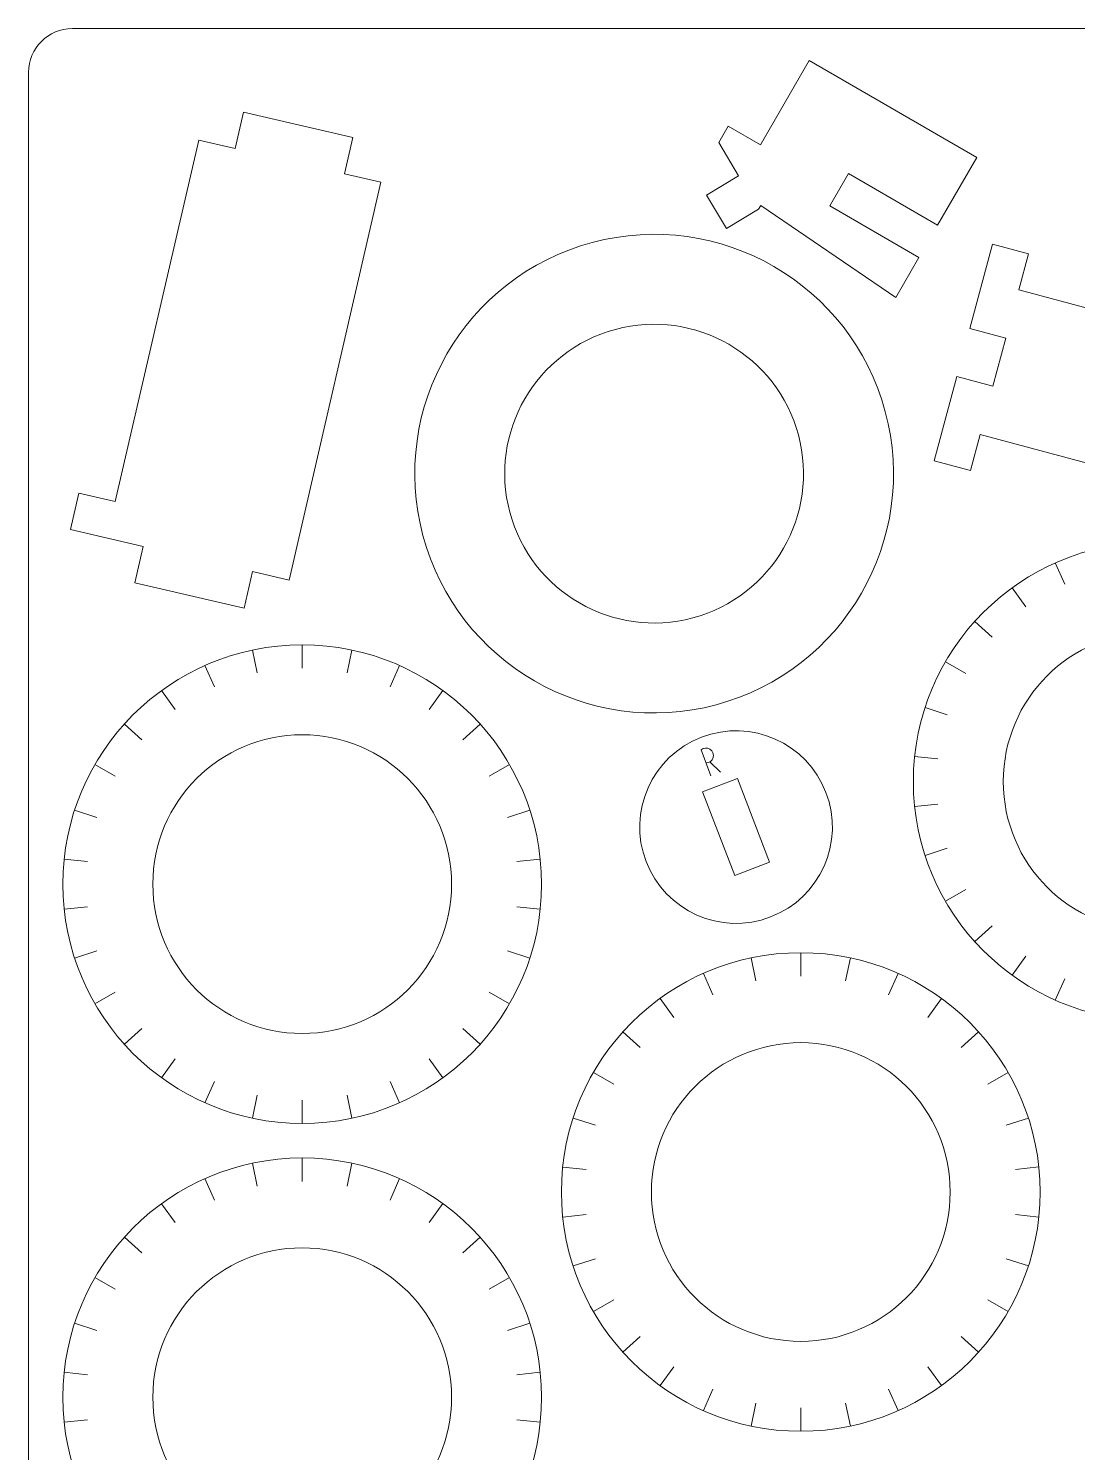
# Model space of a CAD drawing. Header units: centimetres. Extents: x -49.5 to 49.5, y -14.6 to 14.6.
# Drawn here: x -11.24 to -4.09, y 4.9 to 14.62 of the extents above; entities that cross this region are included whole.
import ezdxf

# ---------------------------------------------------------------- set-up
doc = ezdxf.new("R2010")
doc.units = ezdxf.units.CM
doc.header["$MEASUREMENT"] = 0
doc.layers.add('Camada 1', color=7, linetype='Continuous')

msp = doc.modelspace()

# ---------------------------------------------------------------- linework, layer by layer
at = {"layer": 'Camada 1', "color": 6, "lineweight": 9}
msp.add_open_spline([(-10.9426, 14.61613), (-10.9426, 14.61613), (7.4574, 14.61613), (7.4574, 14.61613), (7.4574, 14.61613), (7.6224, 14.61613), (7.7574, 14.48113), (7.7574, 14.31613), (7.7574, 14.31613), (7.7574, 14.31613), (7.7574, -14.08387), (7.7574, -14.08387), (7.7574, -14.08387), (7.7574, -14.24887), (7.6224, -14.38387), (7.4574, -14.38387), (7.4574, -14.38387), (7.4574, -14.38387), (-10.9426, -14.38387), (-10.9426, -14.38387), (-10.9426, -14.38387), (-11.1076, -14.38387), (-11.2426, -14.24887), (-11.2426, -14.08387), (-11.2426, -14.08387), (-11.2426, -14.08387), (-11.2426, 14.31613), (-11.2426, 14.31613), (-11.2426, 14.31613), (-11.2426, 14.48113), (-11.1076, 14.61613), (-10.9426, 14.61613)], degree=3, knots=[0, 0, 0, 0, 0.1111111, 0.1111111, 0.1111111, 0.1111111, 0.2222222, 0.2222222, 0.2222222, 0.2222222, 0.3333333, 0.3333333, 0.3333333, 0.3333333, 0.4444444, 0.4444444, 0.4444444, 0.4444444, 0.5555556, 0.5555556, 0.5555556, 0.5555556, 0.6666667, 0.6666667, 0.6666667, 0.6666667, 0.7777778, 0.7777778, 0.7777778, 0.7777778, 1, 1, 1, 1], dxfattribs=at)
at = {"layer": 'Camada 1', "color": 250, "lineweight": 9}
for points, knots in [([(-6.53556, 13.83821), (-6.53556, 13.83821), (-6.47166, 13.94889), (-6.47166, 13.94889), (-6.47166, 13.94889), (-6.47166, 13.94889), (-6.2508, 13.82137), (-6.2508, 13.82137), (-6.2508, 13.82137), (-6.2508, 13.82137), (-5.91866, 14.39666), (-5.91866, 14.39666), (-5.91866, 14.39666), (-5.91866, 14.39666), (-4.77607, 13.73698), (-4.77607, 13.73698), (-4.77607, 13.73698), (-4.77607, 13.73698), (-5.04245, 13.27559), (-5.04245, 13.27559), (-5.04245, 13.27559), (-5.04245, 13.27559), (-5.65064, 13.62672), (-5.65064, 13.62672), (-5.65064, 13.62672), (-5.65064, 13.62672), (-5.77816, 13.40585), (-5.77816, 13.40585), (-5.77816, 13.40585), (-5.77816, 13.40585), (-5.16997, 13.05472), (-5.16997, 13.05472), (-5.16997, 13.05472), (-5.16997, 13.05472), (-5.32759, 12.78171), (-5.32759, 12.78171), (-5.32759, 12.78171), (-5.32759, 12.78171), (-6.24777, 13.4087), (-6.24777, 13.4087), (-6.24777, 13.4087), (-6.24777, 13.4087), (-6.26329, 13.38402), (-6.26329, 13.38402), (-6.26329, 13.38402), (-6.26329, 13.38402), (-6.48202, 13.25289), (-6.48202, 13.25289), (-6.48202, 13.25289), (-6.48202, 13.25289), (-6.61816, 13.47999), (-6.61816, 13.47999), (-6.61816, 13.47999), (-6.61816, 13.47999), (-6.39942, 13.61111), (-6.39942, 13.61111), (-6.39942, 13.61111), (-6.39942, 13.61111), (-6.53556, 13.83821), (-6.53556, 13.83821)], [0, 0, 0, 0, 0.0625, 0.0625, 0.0625, 0.0625, 0.125, 0.125, 0.125, 0.125, 0.1875, 0.1875, 0.1875, 0.1875, 0.25, 0.25, 0.25, 0.25, 0.3125, 0.3125, 0.3125, 0.3125, 0.375, 0.375, 0.375, 0.375, 0.4375, 0.4375, 0.4375, 0.4375, 0.5, 0.5, 0.5, 0.5, 0.5625, 0.5625, 0.5625, 0.5625, 0.625, 0.625, 0.625, 0.625, 0.6875, 0.6875, 0.6875, 0.6875, 0.75, 0.75, 0.75, 0.75, 0.8125, 0.8125, 0.8125, 0.8125, 0.875, 0.875, 0.875, 0.875, 1, 1, 1, 1]), ([(-9.83306, 13.79706), (-9.83306, 13.79706), (-10.08155, 13.85443), (-10.08155, 13.85443), (-10.08155, 13.85443), (-10.08155, 13.85443), (-10.65067, 11.38933), (-10.65067, 11.38933), (-10.65067, 11.38933), (-10.65067, 11.38933), (-10.89917, 11.4467), (-10.89917, 11.4467), (-10.89917, 11.4467), (-10.89917, 11.4467), (-10.95654, 11.1982), (-10.95654, 11.1982), (-10.95654, 11.1982), (-10.95654, 11.1982), (-10.45954, 11.08346), (-10.45954, 11.08346), (-10.45954, 11.08346), (-10.45954, 11.08346), (-10.51691, 10.83496), (-10.51691, 10.83496), (-10.51691, 10.83496), (-10.51691, 10.83496), (-9.77142, 10.66285), (-9.77142, 10.66285), (-9.77142, 10.66285), (-9.77142, 10.66285), (-9.71405, 10.91135), (-9.71405, 10.91135), (-9.71405, 10.91135), (-9.71405, 10.91135), (-9.46555, 10.85398), (-9.46555, 10.85398), (-9.46555, 10.85398), (-9.46555, 10.85398), (-8.83907, 13.56758), (-8.83907, 13.56758), (-8.83907, 13.56758), (-8.83907, 13.56758), (-9.08757, 13.62495), (-9.08757, 13.62495), (-9.08757, 13.62495), (-9.08757, 13.62495), (-9.0302, 13.87344), (-9.0302, 13.87344), (-9.0302, 13.87344), (-9.0302, 13.87344), (-9.77569, 14.04555), (-9.77569, 14.04555), (-9.77569, 14.04555), (-9.77569, 14.04555), (-9.83306, 13.79706), (-9.83306, 13.79706)], [0, 0, 0, 0, 0.0666667, 0.0666667, 0.0666667, 0.0666667, 0.1333333, 0.1333333, 0.1333333, 0.1333333, 0.2, 0.2, 0.2, 0.2, 0.2666667, 0.2666667, 0.2666667, 0.2666667, 0.3333333, 0.3333333, 0.3333333, 0.3333333, 0.4, 0.4, 0.4, 0.4, 0.4666667, 0.4666667, 0.4666667, 0.4666667, 0.5333333, 0.5333333, 0.5333333, 0.5333333, 0.6, 0.6, 0.6, 0.6, 0.6666667, 0.6666667, 0.6666667, 0.6666667, 0.7333333, 0.7333333, 0.7333333, 0.7333333, 0.8, 0.8, 0.8, 0.8, 0.8666667, 0.8666667, 0.8666667, 0.8666667, 1, 1, 1, 1]), ([(-7.39829, 13.15631), (-6.52755, 13.38963), (-5.63253, 12.8729), (-5.39922, 12.00216), (-5.39922, 12.00216), (-5.1659, 11.13141), (-5.68265, 10.23641), (-6.55339, 10.0031), (-6.55339, 10.0031), (-7.42413, 9.76978), (-8.31914, 10.28651), (-8.55245, 11.15725), (-8.55245, 11.15725), (-8.78577, 12.02799), (-8.26904, 12.923), (-7.39829, 13.15631)], [0, 0, 0, 0, 0.2, 0.2, 0.2, 0.2, 0.4, 0.4, 0.4, 0.4, 0.6, 0.6, 0.6, 0.6, 1, 1, 1, 1]), ([(-4.42286, 13.07914), (-4.42286, 13.07914), (-4.6692, 13.14515), (-4.6692, 13.14515), (-4.6692, 13.14515), (-4.6692, 13.14515), (-4.82322, 12.57034), (-4.82322, 12.57034), (-4.82322, 12.57034), (-4.82322, 12.57034), (-4.57688, 12.50433), (-4.57688, 12.50433), (-4.57688, 12.50433), (-4.57688, 12.50433), (-4.66488, 12.17589), (-4.66488, 12.17589), (-4.66488, 12.17589), (-4.66488, 12.17589), (-4.91122, 12.2419), (-4.91122, 12.2419), (-4.91122, 12.2419), (-4.91122, 12.2419), (-5.06524, 11.66708), (-5.06524, 11.66708), (-5.06524, 11.66708), (-5.06524, 11.66708), (-4.8189, 11.60108), (-4.8189, 11.60108), (-4.8189, 11.60108), (-4.8189, 11.60108), (-4.7529, 11.84741), (-4.7529, 11.84741), (-4.7529, 11.84741), (-4.7529, 11.84741), (-2.06282, 11.1266), (-2.06282, 11.1266), (-2.06282, 11.1266), (-2.06282, 11.1266), (-2.12882, 10.88027), (-2.12882, 10.88027), (-2.12882, 10.88027), (-2.12882, 10.88027), (-1.88248, 10.81426), (-1.88248, 10.81426), (-1.88248, 10.81426), (-1.88248, 10.81426), (-1.72846, 11.38908), (-1.72846, 11.38908), (-1.72846, 11.38908), (-1.72846, 11.38908), (-1.9748, 11.45508), (-1.9748, 11.45508), (-1.9748, 11.45508), (-1.9748, 11.45508), (-1.88679, 11.78353), (-1.88679, 11.78353), (-1.88679, 11.78353), (-1.88679, 11.78353), (-1.64045, 11.71752), (-1.64045, 11.71752), (-1.64045, 11.71752), (-1.64045, 11.71752), (-1.48643, 12.29233), (-1.48643, 12.29233), (-1.48643, 12.29233), (-1.48643, 12.29233), (-1.73277, 12.35834), (-1.73277, 12.35834), (-1.73277, 12.35834), (-1.73277, 12.35834), (-1.79878, 12.11199), (-1.79878, 12.11199), (-1.79878, 12.11199), (-1.79878, 12.11199), (-4.48886, 12.8328), (-4.48886, 12.8328), (-4.48886, 12.8328), (-4.48886, 12.8328), (-4.42286, 13.07914), (-4.42286, 13.07914)], [0, 0, 0, 0, 0.047619, 0.047619, 0.047619, 0.047619, 0.0952381, 0.0952381, 0.0952381, 0.0952381, 0.1428571, 0.1428571, 0.1428571, 0.1428571, 0.1904762, 0.1904762, 0.1904762, 0.1904762, 0.2380952, 0.2380952, 0.2380952, 0.2380952, 0.2857143, 0.2857143, 0.2857143, 0.2857143, 0.3333333, 0.3333333, 0.3333333, 0.3333333, 0.3809524, 0.3809524, 0.3809524, 0.3809524, 0.4285714, 0.4285714, 0.4285714, 0.4285714, 0.4761905, 0.4761905, 0.4761905, 0.4761905, 0.5238095, 0.5238095, 0.5238095, 0.5238095, 0.5714286, 0.5714286, 0.5714286, 0.5714286, 0.6190476, 0.6190476, 0.6190476, 0.6190476, 0.6666667, 0.6666667, 0.6666667, 0.6666667, 0.7142857, 0.7142857, 0.7142857, 0.7142857, 0.7619048, 0.7619048, 0.7619048, 0.7619048, 0.8095238, 0.8095238, 0.8095238, 0.8095238, 0.8571429, 0.8571429, 0.8571429, 0.8571429, 0.9047619, 0.9047619, 0.9047619, 0.9047619, 1, 1, 1, 1]), ([(-3.57584, 11.11194), (-2.67438, 11.11194), (-1.9436, 10.38116), (-1.9436, 9.4797), (-1.9436, 9.4797), (-1.9436, 8.57824), (-2.67438, 7.84747), (-3.57584, 7.84747), (-3.57584, 7.84747), (-4.4773, 7.84747), (-5.20807, 8.57824), (-5.20807, 9.4797), (-5.20807, 9.4797), (-5.20807, 10.38116), (-4.4773, 11.11194), (-3.57584, 11.11194)], [0, 0, 0, 0, 0.2, 0.2, 0.2, 0.2, 0.4, 0.4, 0.4, 0.4, 0.6, 0.6, 0.6, 0.6, 1, 1, 1, 1]), ([(-9.37584, 10.41194), (-8.47438, 10.41194), (-7.7436, 9.68116), (-7.7436, 8.7797), (-7.7436, 8.7797), (-7.7436, 7.87824), (-8.47438, 7.14747), (-9.37584, 7.14747), (-9.37584, 7.14747), (-10.2773, 7.14747), (-11.00807, 7.87824), (-11.00807, 8.7797), (-11.00807, 8.7797), (-11.00807, 9.68116), (-10.2773, 10.41194), (-9.37584, 10.41194)], [0, 0, 0, 0, 0.2, 0.2, 0.2, 0.2, 0.4, 0.4, 0.4, 0.4, 0.6, 0.6, 0.6, 0.6, 1, 1, 1, 1]), ([(-6.65252, 9.78237), (-6.3138, 9.91239), (-5.9338, 9.74321), (-5.80377, 9.40449), (-5.80377, 9.40449), (-5.67375, 9.06576), (-5.84294, 8.68576), (-6.18166, 8.55574), (-6.18166, 8.55574), (-6.52038, 8.42572), (-6.90038, 8.5949), (-7.03041, 8.93363), (-7.03041, 8.93363), (-7.16043, 9.27235), (-6.99124, 9.65235), (-6.65252, 9.78237)], [0, 0, 0, 0, 0.2, 0.2, 0.2, 0.2, 0.4, 0.4, 0.4, 0.4, 0.6, 0.6, 0.6, 0.6, 1, 1, 1, 1]), ([(-5.97584, 8.31194), (-5.07438, 8.31194), (-4.3436, 7.58116), (-4.3436, 6.6797), (-4.3436, 6.6797), (-4.3436, 5.77824), (-5.07438, 5.04747), (-5.97584, 5.04747), (-5.97584, 5.04747), (-6.8773, 5.04747), (-7.60807, 5.77824), (-7.60807, 6.6797), (-7.60807, 6.6797), (-7.60807, 7.58116), (-6.8773, 8.31194), (-5.97584, 8.31194)], [0, 0, 0, 0, 0.2, 0.2, 0.2, 0.2, 0.4, 0.4, 0.4, 0.4, 0.6, 0.6, 0.6, 0.6, 1, 1, 1, 1]), ([(-9.37584, 6.91194), (-8.47438, 6.91194), (-7.7436, 6.18116), (-7.7436, 5.2797), (-7.7436, 5.2797), (-7.7436, 4.37824), (-8.47438, 3.64747), (-9.37584, 3.64747), (-9.37584, 3.64747), (-10.2773, 3.64747), (-11.00807, 4.37824), (-11.00807, 5.2797), (-11.00807, 5.2797), (-11.00807, 6.18116), (-10.2773, 6.91194), (-9.37584, 6.91194)], [0, 0, 0, 0, 0.2, 0.2, 0.2, 0.2, 0.4, 0.4, 0.4, 0.4, 0.6, 0.6, 0.6, 0.6, 1, 1, 1, 1])]:
    msp.add_open_spline(points, degree=3, knots=knots, dxfattribs=at)
at = {"layer": 'Camada 1', "color": 114, "lineweight": 9}
for points in [[(-7.23953, 12.56384), (-6.69602, 12.70947), (-6.13735, 12.38692), (-5.99172, 11.84341), (-5.99172, 11.84341), (-5.84609, 11.29991), (-6.16864, 10.74124), (-6.71214, 10.59561), (-6.71214, 10.59561), (-7.25565, 10.44998), (-7.81432, 10.77252), (-7.95995, 11.31602), (-7.95995, 11.31602), (-8.10558, 11.85954), (-7.78304, 12.4182), (-7.23953, 12.56384)], [(-3.57583, 10.49854), (-3.01315, 10.49854), (-2.557, 10.0424), (-2.557, 9.47971), (-2.557, 9.47971), (-2.557, 8.91703), (-3.01315, 8.46089), (-3.57583, 8.46089), (-3.57583, 8.46089), (-4.13851, 8.46089), (-4.59466, 8.91703), (-4.59466, 9.47971), (-4.59466, 9.47971), (-4.59466, 10.0424), (-4.13851, 10.49854), (-3.57583, 10.49854)], [(-9.37583, 9.79854), (-8.81315, 9.79854), (-8.357, 9.3424), (-8.357, 8.77971), (-8.357, 8.77971), (-8.357, 8.21703), (-8.81315, 7.76089), (-9.37583, 7.76089), (-9.37583, 7.76089), (-9.93851, 7.76089), (-10.39466, 8.21703), (-10.39466, 8.77971), (-10.39466, 8.77971), (-10.39466, 9.3424), (-9.93851, 9.79854), (-9.37583, 9.79854)], [(-6.64575, 9.409), (-6.64575, 9.409), (-6.40772, 9.50037), (-6.40772, 9.50037), (-6.40772, 9.50037), (-6.40772, 9.50037), (-6.18843, 8.92911), (-6.18843, 8.92911), (-6.18843, 8.92911), (-6.18843, 8.92911), (-6.42646, 8.83774), (-6.42646, 8.83774), (-6.42646, 8.83774), (-6.42646, 8.83774), (-6.64575, 9.409), (-6.64575, 9.409)], [(-5.97583, 7.69854), (-5.41315, 7.69854), (-4.957, 7.2424), (-4.957, 6.67971), (-4.957, 6.67971), (-4.957, 6.11703), (-5.41315, 5.66089), (-5.97583, 5.66089), (-5.97583, 5.66089), (-6.53851, 5.66089), (-6.99466, 6.11703), (-6.99466, 6.67971), (-6.99466, 6.67971), (-6.99466, 7.2424), (-6.53851, 7.69854), (-5.97583, 7.69854)], [(-9.37583, 6.29854), (-8.81315, 6.29854), (-8.357, 5.8424), (-8.357, 5.27971), (-8.357, 5.27971), (-8.357, 4.71703), (-8.81315, 4.26089), (-9.37583, 4.26089), (-9.37583, 4.26089), (-9.93851, 4.26089), (-10.39466, 4.71703), (-10.39466, 5.27971), (-10.39466, 5.27971), (-10.39466, 5.8424), (-9.93851, 6.29854), (-9.37583, 6.29854)]]:
    msp.add_open_spline(points, degree=3, knots=[0, 0, 0, 0, 0.2, 0.2, 0.2, 0.2, 0.4, 0.4, 0.4, 0.4, 0.6, 0.6, 0.6, 0.6, 1, 1, 1, 1], dxfattribs=at)
at = {"layer": 'Camada 1', "color": 5, "lineweight": 9}
for points in [[(-4.23972, 10.97081), (-4.23972, 10.97081), (-4.17482, 10.82503), (-4.17482, 10.82503)], [(-4.53524, 10.8002), (-4.53524, 10.8002), (-4.44144, 10.6711), (-4.44144, 10.6711)], [(-4.78882, 10.57188), (-4.78882, 10.57188), (-4.67023, 10.46509), (-4.67023, 10.46509)], [(-9.37584, 10.41194), (-9.37584, 10.41194), (-9.37584, 10.25234), (-9.37584, 10.25234)], [(-9.7152, 10.37627), (-9.7152, 10.37627), (-9.68202, 10.22017), (-9.68202, 10.22017)], [(-9.0365, 10.37627), (-9.0365, 10.37627), (-9.06966, 10.22017), (-9.06966, 10.22017)], [(-10.03972, 10.27081), (-10.03972, 10.27081), (-9.97482, 10.12503), (-9.97482, 10.12503)], [(-8.71197, 10.27082), (-8.71197, 10.27082), (-8.77686, 10.12503), (-8.77686, 10.12503)], [(-4.98939, 10.29581), (-4.98939, 10.29581), (-4.85119, 10.21602), (-4.85119, 10.21602)], [(-10.33524, 10.1002), (-10.33524, 10.1002), (-10.24144, 9.9711), (-10.24144, 9.9711)], [(-8.41646, 10.10022), (-8.41646, 10.10022), (-8.51023, 9.9711), (-8.51023, 9.9711)], [(-5.12818, 9.98408), (-5.12818, 9.98408), (-4.97641, 9.93478), (-4.97641, 9.93478)], [(-10.58882, 9.87188), (-10.58882, 9.87188), (-10.47023, 9.76509), (-10.47023, 9.76509)], [(-8.16287, 9.87189), (-8.16287, 9.87189), (-8.28144, 9.76509), (-8.28144, 9.76509)], [(-5.19912, 9.65031), (-5.19912, 9.65031), (-5.04042, 9.63363), (-5.04042, 9.63363)], [(-10.78939, 9.59581), (-10.78939, 9.59581), (-10.65119, 9.51602), (-10.65119, 9.51602)], [(-7.9623, 9.59584), (-7.9623, 9.59584), (-8.10049, 9.51602), (-8.10049, 9.51602)], [(-6.52388, 9.54357), (-6.52388, 9.54357), (-6.5965, 9.61361), (-6.5965, 9.61361)], [(-5.19912, 9.30909), (-5.19912, 9.30909), (-5.04042, 9.32576), (-5.04042, 9.32576)], [(-10.92818, 9.28408), (-10.92818, 9.28408), (-10.77641, 9.23478), (-10.77641, 9.23478)], [(-7.82351, 9.28412), (-7.82351, 9.28412), (-7.97527, 9.23478), (-7.97527, 9.23478)], [(-10.99912, 8.95031), (-10.99912, 8.95031), (-10.84042, 8.93363), (-10.84042, 8.93363)], [(-7.75256, 8.95034), (-7.75256, 8.95034), (-7.91126, 8.93363), (-7.91126, 8.93363)], [(-5.12817, 8.97531), (-5.12817, 8.97531), (-4.97641, 9.02463), (-4.97641, 9.02463)], [(-4.98938, 8.66358), (-4.98938, 8.66358), (-4.85119, 8.74337), (-4.85119, 8.74337)], [(-10.99912, 8.60909), (-10.99912, 8.60909), (-10.84042, 8.62576), (-10.84042, 8.62576)], [(-7.75256, 8.60912), (-7.75256, 8.60912), (-7.91126, 8.62576), (-7.91126, 8.62576)], [(-4.78881, 8.38753), (-4.78881, 8.38753), (-4.67023, 8.49431), (-4.67023, 8.49431)], [(-10.92817, 8.27531), (-10.92817, 8.27531), (-10.77641, 8.32463), (-10.77641, 8.32463)], [(-7.8235, 8.27535), (-7.8235, 8.27535), (-7.97527, 8.32463), (-7.97527, 8.32463)], [(-6.3152, 8.27627), (-6.3152, 8.27627), (-6.28202, 8.12017), (-6.28202, 8.12017)], [(-5.97584, 8.31194), (-5.97584, 8.31194), (-5.97584, 8.15234), (-5.97584, 8.15234)], [(-5.6365, 8.27627), (-5.6365, 8.27627), (-5.66966, 8.12017), (-5.66966, 8.12017)], [(-4.53523, 8.1592), (-4.53523, 8.1592), (-4.44144, 8.2883), (-4.44144, 8.2883)], [(-6.63972, 8.17081), (-6.63972, 8.17081), (-6.57482, 8.02503), (-6.57482, 8.02503)], [(-5.31197, 8.17082), (-5.31197, 8.17082), (-5.37686, 8.02503), (-5.37686, 8.02503)], [(-4.23972, 7.9886), (-4.23972, 7.9886), (-4.17482, 8.13438), (-4.17482, 8.13438)], [(-10.78938, 7.96358), (-10.78938, 7.96358), (-10.65119, 8.04337), (-10.65119, 8.04337)], [(-7.96229, 7.96361), (-7.96229, 7.96361), (-8.10049, 8.04337), (-8.10049, 8.04337)], [(-6.93524, 8.0002), (-6.93524, 8.0002), (-6.84144, 7.8711), (-6.84144, 7.8711)], [(-5.01646, 8.00022), (-5.01646, 8.00022), (-5.11023, 7.8711), (-5.11023, 7.8711)], [(-10.58881, 7.68753), (-10.58881, 7.68753), (-10.47023, 7.79431), (-10.47023, 7.79431)], [(-8.16285, 7.68755), (-8.16285, 7.68755), (-8.28144, 7.79431), (-8.28144, 7.79431)], [(-7.18882, 7.77188), (-7.18882, 7.77188), (-7.07023, 7.66509), (-7.07023, 7.66509)], [(-4.76287, 7.77189), (-4.76287, 7.77189), (-4.88144, 7.66509), (-4.88144, 7.66509)], [(-10.33523, 7.4592), (-10.33523, 7.4592), (-10.24144, 7.5883), (-10.24144, 7.5883)], [(-8.41643, 7.45922), (-8.41643, 7.45922), (-8.51023, 7.5883), (-8.51023, 7.5883)], [(-7.38939, 7.49581), (-7.38939, 7.49581), (-7.25119, 7.41602), (-7.25119, 7.41602)], [(-4.5623, 7.49584), (-4.5623, 7.49584), (-4.70049, 7.41602), (-4.70049, 7.41602)], [(-10.03972, 7.2886), (-10.03972, 7.2886), (-9.97482, 7.43438), (-9.97482, 7.43438)], [(-8.71194, 7.28861), (-8.71194, 7.28861), (-8.77686, 7.43438), (-8.77686, 7.43438)], [(-9.71519, 7.18316), (-9.71519, 7.18316), (-9.68202, 7.33923), (-9.68202, 7.33923)], [(-9.37583, 7.14748), (-9.37583, 7.14748), (-9.37584, 7.30706), (-9.37584, 7.30706)], [(-9.03647, 7.18316), (-9.03647, 7.18316), (-9.06966, 7.33923), (-9.06966, 7.33923)], [(-7.52818, 7.18408), (-7.52818, 7.18408), (-7.37641, 7.13478), (-7.37641, 7.13478)], [(-4.42351, 7.18412), (-4.42351, 7.18412), (-4.57527, 7.13478), (-4.57527, 7.13478)], [(-9.37584, 6.91194), (-9.37584, 6.91194), (-9.37584, 6.75234), (-9.37584, 6.75234)], [(-9.7152, 6.87627), (-9.7152, 6.87627), (-9.68202, 6.72017), (-9.68202, 6.72017)], [(-9.0365, 6.87627), (-9.0365, 6.87627), (-9.06966, 6.72017), (-9.06966, 6.72017)], [(-7.59912, 6.85031), (-7.59912, 6.85031), (-7.44042, 6.83363), (-7.44042, 6.83363)], [(-4.35256, 6.85034), (-4.35256, 6.85034), (-4.51126, 6.83363), (-4.51126, 6.83363)], [(-10.03972, 6.77081), (-10.03972, 6.77081), (-9.97482, 6.62503), (-9.97482, 6.62503)], [(-8.71197, 6.77082), (-8.71197, 6.77082), (-8.77686, 6.62503), (-8.77686, 6.62503)], [(-10.33524, 6.6002), (-10.33524, 6.6002), (-10.24144, 6.4711), (-10.24144, 6.4711)], [(-8.41646, 6.60022), (-8.41646, 6.60022), (-8.51023, 6.4711), (-8.51023, 6.4711)], [(-7.59912, 6.50909), (-7.59912, 6.50909), (-7.44042, 6.52576), (-7.44042, 6.52576)], [(-4.35256, 6.50912), (-4.35256, 6.50912), (-4.51126, 6.52576), (-4.51126, 6.52576)], [(-10.58882, 6.37188), (-10.58882, 6.37188), (-10.47023, 6.26509), (-10.47023, 6.26509)], [(-8.16287, 6.37189), (-8.16287, 6.37189), (-8.28144, 6.26509), (-8.28144, 6.26509)], [(-7.52817, 6.17531), (-7.52817, 6.17531), (-7.37641, 6.22463), (-7.37641, 6.22463)], [(-4.4235, 6.17535), (-4.4235, 6.17535), (-4.57527, 6.22463), (-4.57527, 6.22463)], [(-10.78939, 6.09581), (-10.78939, 6.09581), (-10.65119, 6.01602), (-10.65119, 6.01602)], [(-7.9623, 6.09584), (-7.9623, 6.09584), (-8.10049, 6.01602), (-8.10049, 6.01602)], [(-7.38938, 5.86358), (-7.38938, 5.86358), (-7.25119, 5.94337), (-7.25119, 5.94337)], [(-4.56229, 5.86361), (-4.56229, 5.86361), (-4.70049, 5.94337), (-4.70049, 5.94337)], [(-10.92818, 5.78408), (-10.92818, 5.78408), (-10.77641, 5.73478), (-10.77641, 5.73478)], [(-7.82351, 5.78412), (-7.82351, 5.78412), (-7.97527, 5.73478), (-7.97527, 5.73478)], [(-7.18881, 5.58753), (-7.18881, 5.58753), (-7.07023, 5.69431), (-7.07023, 5.69431)], [(-4.76285, 5.58755), (-4.76285, 5.58755), (-4.88144, 5.69431), (-4.88144, 5.69431)], [(-10.99912, 5.45031), (-10.99912, 5.45031), (-10.84042, 5.43363), (-10.84042, 5.43363)], [(-7.75256, 5.45034), (-7.75256, 5.45034), (-7.91126, 5.43363), (-7.91126, 5.43363)], [(-6.93523, 5.3592), (-6.93523, 5.3592), (-6.84144, 5.4883), (-6.84144, 5.4883)], [(-5.01643, 5.35922), (-5.01643, 5.35922), (-5.11023, 5.4883), (-5.11023, 5.4883)], [(-6.63972, 5.1886), (-6.63972, 5.1886), (-6.57482, 5.33438), (-6.57482, 5.33438)], [(-5.31194, 5.18861), (-5.31194, 5.18861), (-5.37686, 5.33438), (-5.37686, 5.33438)], [(-6.31519, 5.08316), (-6.31519, 5.08316), (-6.28202, 5.23923), (-6.28202, 5.23923)], [(-5.97583, 5.04748), (-5.97583, 5.04748), (-5.97584, 5.20706), (-5.97584, 5.20706)], [(-5.63647, 5.08316), (-5.63647, 5.08316), (-5.66966, 5.23923), (-5.66966, 5.23923)], [(-10.99912, 5.10909), (-10.99912, 5.10909), (-10.84042, 5.12576), (-10.84042, 5.12576)], [(-7.75256, 5.10912), (-7.75256, 5.10912), (-7.91126, 5.12576), (-7.91126, 5.12576)]]:
    msp.add_open_spline(points, degree=3, dxfattribs=at)
msp.add_open_spline([(-6.58832, 9.51883), (-6.58832, 9.51883), (-6.65588, 9.69483), (-6.65588, 9.69483), (-6.65588, 9.69483), (-6.63914, 9.7101), (-6.61429, 9.71237), (-6.59506, 9.70041), (-6.59506, 9.70041), (-6.57583, 9.68843), (-6.56689, 9.66515), (-6.57317, 9.64339), (-6.57317, 9.64339), (-6.57946, 9.62163), (-6.59945, 9.60669), (-6.6221, 9.60683)], degree=3, knots=[0, 0, 0, 0, 0.2, 0.2, 0.2, 0.2, 0.4, 0.4, 0.4, 0.4, 0.6, 0.6, 0.6, 0.6, 1, 1, 1, 1], dxfattribs=at)

doc.saveas('drawing.dxf')
